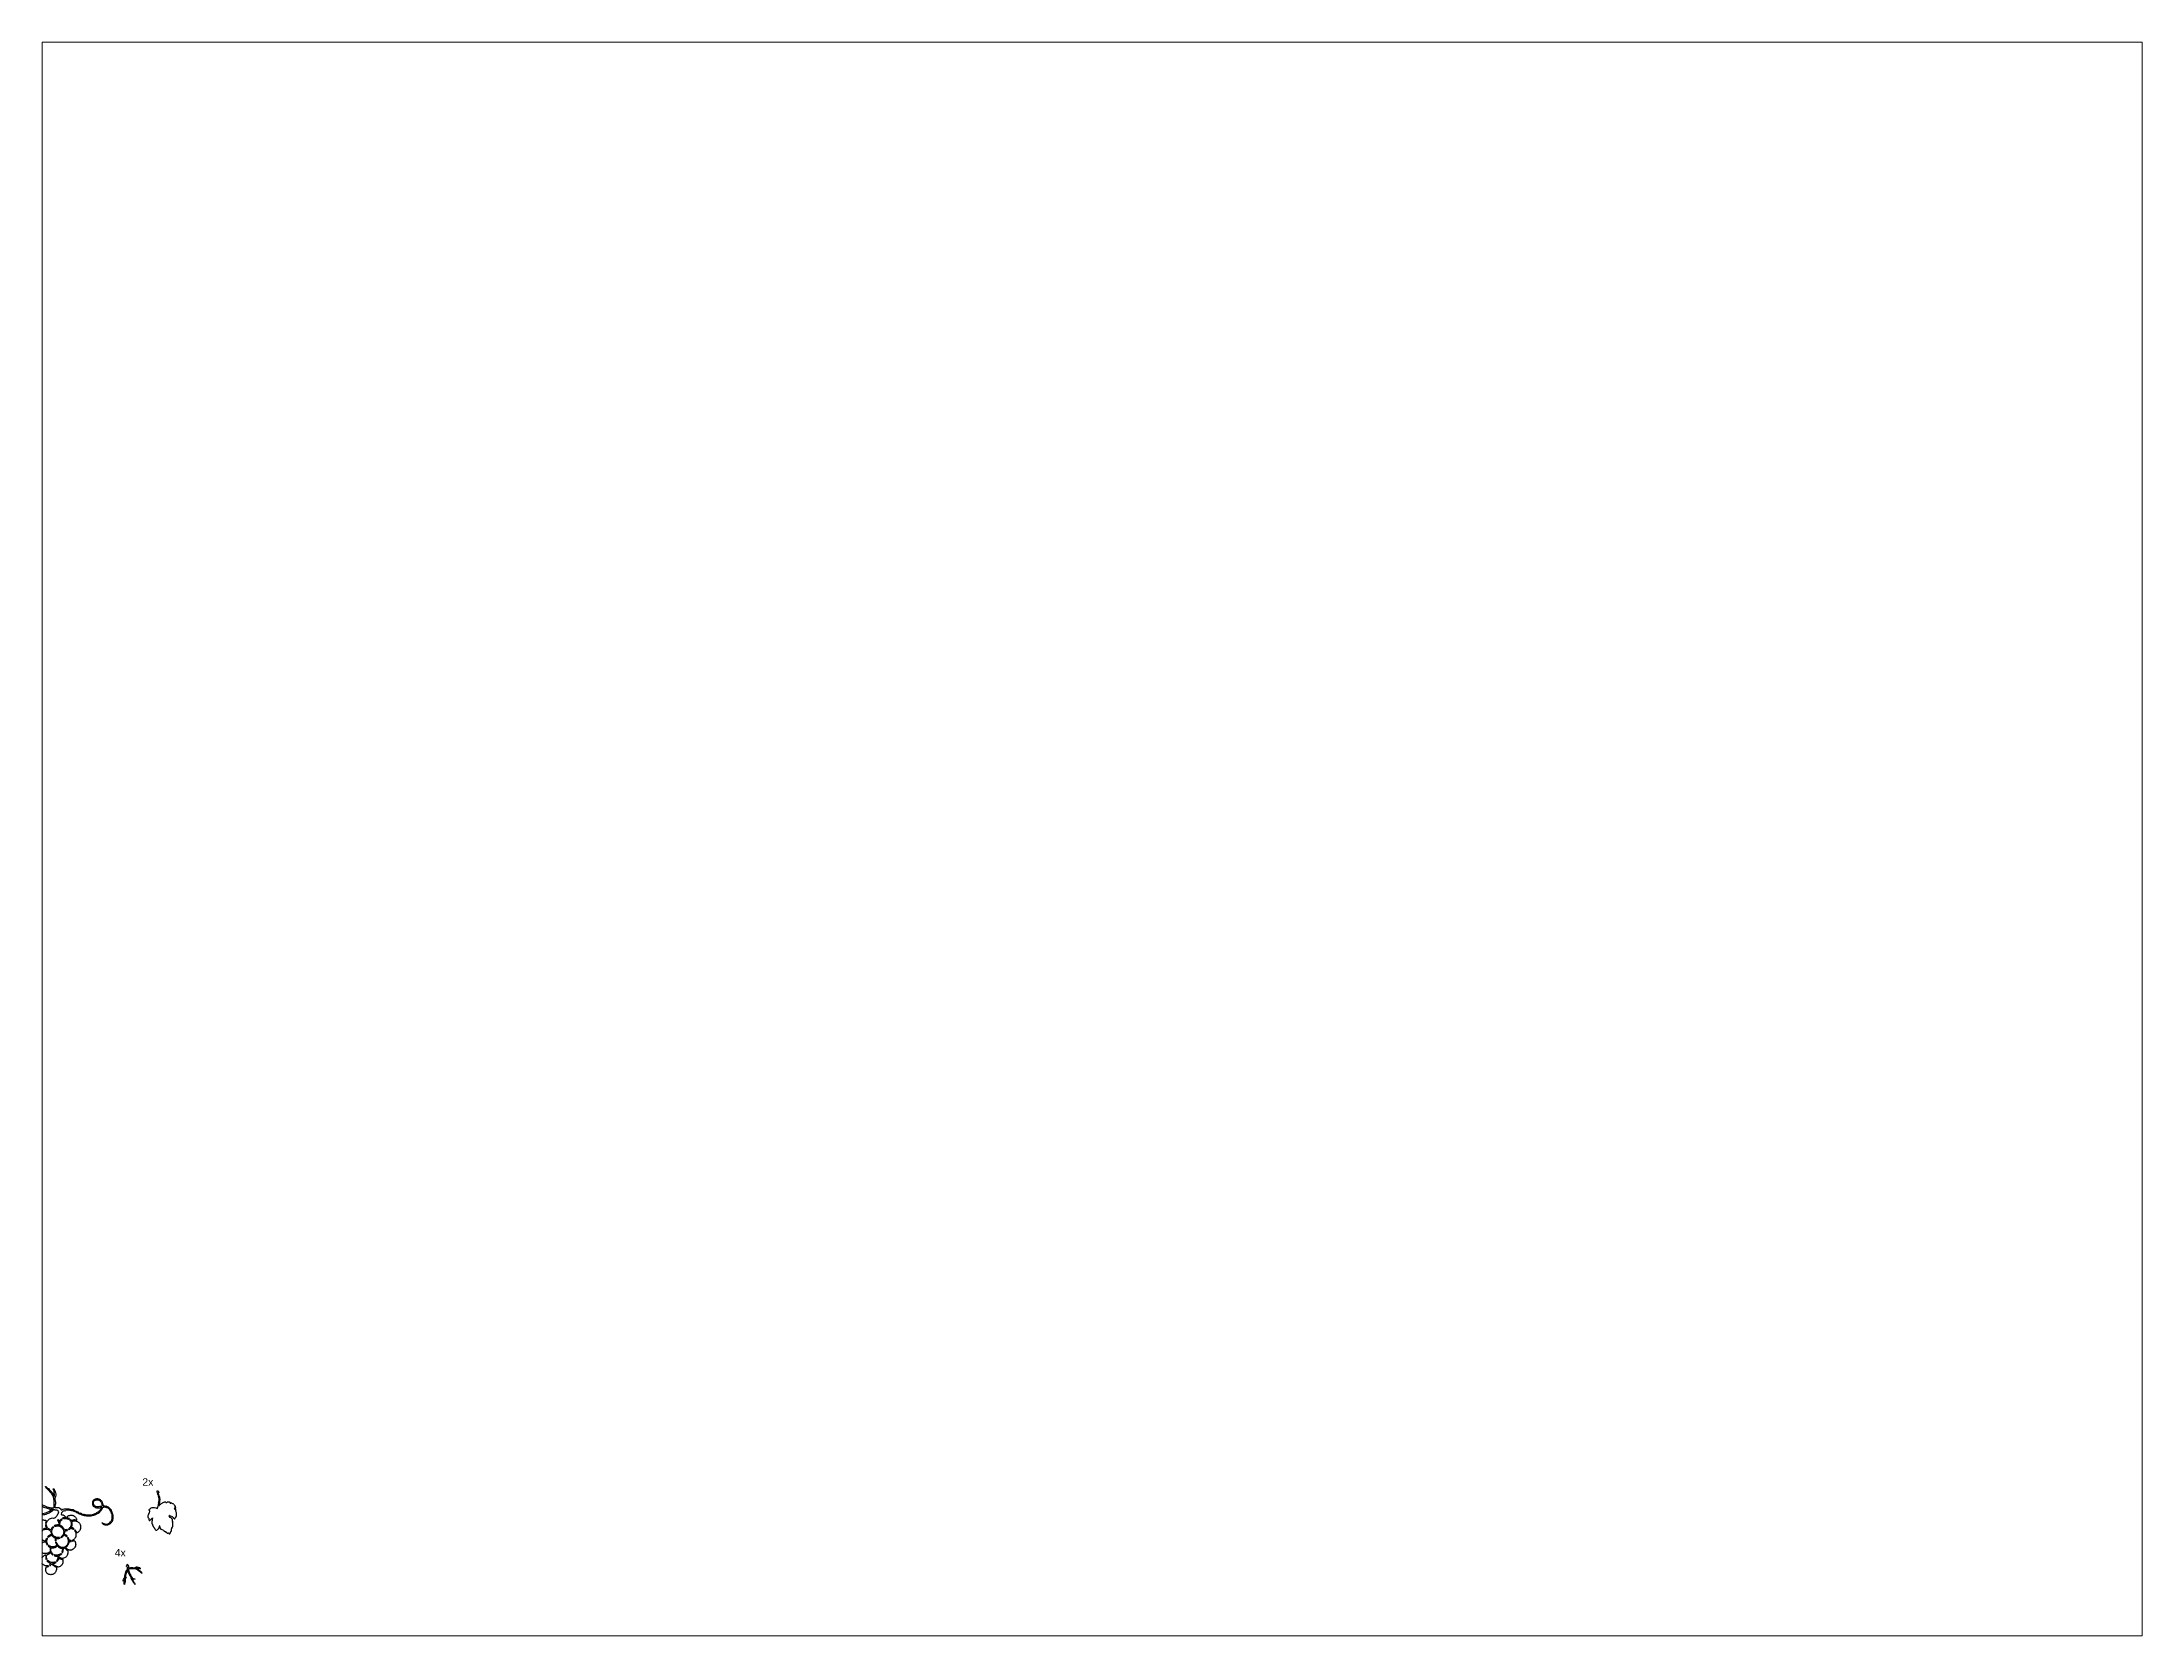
# Paper-space layout 'Layout1' of a CAD drawing. Header units: millimetres. Extents: x 26 to 231, y 20 to 176.
# The model-space entities are those that its viewports show. They can reach past a viewport. Long polylines and large blocks are cut down to what shows.
import ezdxf

# ---------------------------------------------------------------- set-up
doc = ezdxf.new("R2010")
doc.units = ezdxf.units.MM
doc.styles.add('Größe 50', font='arial.ttf', dxfattribs={"height": 50})

msp = doc.modelspace()

# ---------------------------------------------------------------- linework, layer by layer
for p, q in [((192, 565), (196, 561)), ((256, 623), (260, 618)), ((266, 671), (277, 674)), ((274, 682), (267, 682)), ((301, 619), (297, 614)), ((309, 613), (305, 607)), ((478, 649), (495, 656)), ((509, 693), (517, 696)), ((517, 696), (515, 691)), ((521, 688), (524, 696)), ((524, 696), (531, 696)), ((854, 621), (856, 625)), ((856, 625), (856, 620)), ((858, 573), (859, 570)), ((118, 544), (122, 539)), ((126, 549), (130, 545)), ((150, 489), (155, 487)), ((158, 448), (153, 444)), ((155, 498), (161, 495)), ((165, 441), (160, 437)), ((208, 471), (214, 472)), ((209, 461), (216, 462)), ((236, 494), (237, 489)), ((288, 491), (292, 495)), ((296, 551), (298, 545)), ((312, 474), (312, 467)), ((322, 475), (322, 469)), ((333, 550), (329, 546)), ((340, 543), (336, 539)), ((877, 543), (879, 542)), ((927, 542), (929, 539)), ((152, 350), (146, 347)), ((157, 341), (151, 338)), ((160, 306), (163, 301)), ((169, 311), (172, 306)), ((194, 382), (191, 377)), ((203, 378), (200, 373)), ((209, 332), (213, 327)), ((216, 339), (220, 334)), ((244, 388), (250, 384)), ((250, 396), (255, 393))]:
    msp.add_line(p, q)
for points in [[(492, 744, -0.089204), (501, 741, -0.082637), (509, 734, -0.076532), (515, 724, -0.061946), (518, 713, -0.042237), (519, 706, -0.206347), (517, 703, -0.127556), (513, 701, -0.012786), (503, 699, -0.044234), (489, 698, -0.082413), (477, 700, -0.101855), (469, 705, -0.101723), (463, 713, -0.060535), (461, 719, -0.064117), (461, 725, -0.066708), (462, 730, -0.075709), (465, 735, -0.088695), (469, 740, -0.061124), (476, 743, -0.059352), (484, 745, -0.071119)], [(287, 546, -0.019033), (285, 546, -0.046316), (277, 545), (269, 545), (264, 553, 0.033069), (260, 559, 0.040521), (256, 564, 0.040296), (250, 568, 0.060825), (238, 575), (238, 586, -0.012718), (239, 592, -0.046489), (239, 596, -0.059102), (240, 599, -0.030313), (242, 603, -0.080161), (252, 613), (248, 617, 0.043198), (240, 610, 0.06082), (238, 606, -0.020383), (237, 605, -0.028116), (236, 603, -0.027601), (235, 602, -0.199904), (234, 602, -0.218271), (234, 602, -0.016082), (232, 604, -0.019996), (231, 606, -0.013718), (230, 608), (226, 614), (222, 607, -0.079002), (229, 596, -0.053087), (232, 584), (233, 577), (222, 577, 0.0151), (216, 576, 0.035249), (211, 576, 0.054072), (206, 574, 0.03908), (200, 571), (204, 567, -0.036538), (211, 569, -0.028665), (217, 571, -0.052337), (223, 572, -0.052156), (229, 571, -0.028262), (235, 570, -0.106792), (250, 561, -0.104205), (260, 547, -0.106123), (264, 530, -0.11473), (260, 514, -0.073036), (253, 505, -0.074622), (245, 498), (247, 492, 0.057654), (255, 498, 0.069318), (262, 506), (266, 511), (272, 507, -0.025988), (274, 506, -0.044845), (282, 499), (286, 503, 0.028343), (280, 509, 0.091093), (272, 514, -0.031901), (270, 515, -0.108463), (269, 516, -0.145398), (269, 517, -0.075922), (269, 519, 0.03631), (269, 521, 0.009443), (269, 523, 0.009551), (270, 527, 0.009621), (270, 530), (270, 538, 0.122651), (289, 541)]]:
    msp.add_lwpolyline(points, format="xyb", close=True)
for points in [[(118, 544, 0.008955), (116, 543, 0.061849), (110, 535), (105, 529), (99, 534, -0.113672), (89, 550, -0.108347), (86, 569, -0.108248), (92, 587, -0.11328), (104, 601, -0.044274), (113, 607, -0.058103), (123, 610, -0.062129), (132, 610, -0.062511), (141, 609, -0.054848), (145, 607, -0.227197), (146, 605, -0.102639), (146, 601, -0.007494), (143, 592, 0.011635), (142, 588, 0.011635)], [(142, 578, 0.012688), (143, 573, 0.013274), (143, 569, 0.013492), (145, 566, 0.013377), (146, 562, 0.052742), (147, 561, -0.031406), (148, 557, -0.193746), (149, 555, -0.263564), (147, 554, -0.055362), (145, 554, 0.072505), (135, 553, 0.046329), (126, 549)], [(148, 588, -0.03145), (149, 592, -0.064157), (153, 601, -0.053483), (159, 609, -0.074356), (169, 618, -0.086793), (182, 623, -0.086759), (195, 623, -0.042452), (203, 621, -0.042452)], [(192, 565, 0.013142), (190, 563, 0.039116), (185, 557, 0.048002), (181, 550), (179, 544), (168, 550, -0.031498), (160, 554, -0.070457), (155, 559, -0.076609), (151, 565, -0.043129), (149, 573, -0.025983), (148, 578)], [(236, 494, -0.014336), (234, 494, -0.063971), (221, 493, -0.087488), (206, 497, -0.10141), (194, 505, -0.101552), (187, 518, -0.087968), (184, 533, -0.071948), (186, 545, -0.085396), (191, 556, -0.052557), (196, 561)], [(246, 650, 0.272151), (250, 646, 0.028255), (253, 645, -0.064463), (255, 644, -0.009696), (258, 644, -0.016199), (261, 643, -0.061106), (265, 640, -0.019234), (271, 636, -0.012826), (276, 631, -0.205968), (277, 629, -0.31995), (277, 628, -0.009337), (274, 627, -0.015495), (271, 627, -0.009647), (268, 626, 0.011967), (264, 625, 0.011129), (260, 624, 0.011186), (257, 623, 0.002772), (256, 623)], [(260, 618, -0.038156), (266, 620, -0.095819), (280, 620, -0.089488), (294, 616, -0.024076), (297, 614, -0.024076)], [(301, 619, 0.028664), (294, 623, 0.072619), (288, 625, -0.026847), (284, 626, -0.300575), (283, 627, -0.214323), (284, 629, -0.015119), (287, 632, -0.079276), (296, 639, -0.074492), (307, 642, -0.074689), (319, 642, -0.080408), (329, 639, -0.050319), (336, 634, -0.058614), (342, 629, -0.055151), (346, 622, -0.037608), (349, 613, -0.100658), (350, 611, -0.309964), (349, 610, -0.07859), (347, 610, -0.004555), (340, 610, 0.023889), (334, 611, 0.040617), (328, 610, 0.03734), (323, 609, 0.016928), (316, 606, -0.148554), (315, 606, -0.110981), (314, 606, -0.073205), (312, 607, -0.029722), (311, 609, 0.055377), (309, 613, 0.055377)], [(305, 607, -0.044763), (308, 602, -0.072681), (312, 593, -0.058051), (313, 583, -0.038134), (312, 575, -0.055066), (311, 569, -0.054366), (308, 563, -0.036003), (303, 557, -0.045801), (297, 552, -0.014349), (296, 551, -0.014349)], [(333, 550, 0.020382), (330, 553, 0.038609), (322, 558), (315, 562), (317, 568, 0.03306), (318, 572, 0.027003), (319, 576, 0.023066), (319, 581, 0.01345), (319, 587, -0.010384), (318, 592, -0.021798), (319, 596, -0.023235), (319, 599, -0.181209), (320, 600, -0.125368), (326, 603, -0.050325), (336, 604, -0.049464), (347, 603, -0.081423), (355, 600, -0.058999), (364, 593, -0.072109), (371, 584, -0.071617), (375, 574, -0.057165), (376, 563, -0.018702), (376, 557, -0.035666), (375, 553, -0.037157), (374, 549, -0.022267), (372, 545, -0.050556), (368, 538, -0.026944), (362, 531, -0.021928), (356, 526, -0.181526), (353, 524, -0.230861), (352, 525, -0.017994), (350, 527, -0.021648), (348, 530, -0.014714), (347, 533, 0.043172), (342, 541, 0.014722), (340, 543, 0.014722)], [(160, 437, 0.005614), (161, 436, 0.018012), (165, 433, 0.017637), (168, 430, 0.083595), (170, 429, -0.03125), (173, 429, -0.170347), (174, 428, -0.173822), (174, 427, -0.032823), (173, 424, 0.044937), (173, 422, 0.009223), (172, 418, 0.009637), (172, 413, 0.008928), (172, 409), (172, 397), (165, 393, -0.122821), (144, 386, -0.142114), (124, 390, -0.144396), (109, 404, -0.128089), (104, 425, -0.019462), (104, 430, -0.01685), (104, 434, -0.017197), (105, 438, -0.04591), (106, 441, -0.07351), (111, 450, -0.063176), (120, 458, -0.066229), (129, 463, -0.103471), (138, 464), (145, 464), (147, 456, 0.031485), (149, 451, 0.044122), (151, 447, 0.033783), (153, 444, 0.033783)], [(130, 545, -0.080655), (142, 548, -0.113358), (161, 546, -0.036027), (169, 542, -0.092645), (174, 539, -0.094074), (177, 533, -0.037918), (179, 525), (181, 514), (173, 511, 0.038702), (166, 507, 0.05023), (159, 502, 0.039512), (155, 498, 0.039512)], [(158, 448, -0.063858), (153, 457, -0.16255), (152, 479, -0.030547), (154, 483, -0.018142), (155, 487)], [(161, 495, -0.041772), (165, 498, -0.025216), (171, 503, -0.022818), (178, 507, -0.11502), (183, 508, -0.157353), (184, 507, -0.016732), (186, 506, -0.019337), (188, 504, -0.014383), (191, 501, 0.02349), (193, 498, 0.018321), (197, 496, 0.018668), (200, 493, 0.042198), (203, 492), (208, 489), (207, 480, 0.044033), (207, 472, 0.005528), (208, 471, 0.005528)], [(209, 461, 0.023004), (211, 456, 0.046062), (215, 449, -0.030234), (217, 445, -0.161963), (217, 442, -0.163435), (216, 440, -0.030931), (212, 437, -0.156672), (190, 431, -0.14634), (167, 438, -0.021369), (165, 441)], [(194, 382, -0.076079), (186, 390, -0.078016), (180, 400, -0.088516), (178, 411, -0.017653), (178, 419, -0.153383), (180, 422, -0.194827), (182, 424, -0.03152), (189, 424, 0.037094), (197, 425, 0.041263), (204, 427, 0.043464), (210, 429, 0.0522), (216, 433), (221, 437), (226, 433, 0.016199), (228, 431, 0.010893), (231, 429, 0.010978), (234, 427, 0.021277), (236, 426, 0.025778), (238, 425, 0.011523), (241, 424, 0.011371), (245, 423, 0.015137), (248, 422), (256, 420), (255, 413, -0.076876), (252, 401, -0.031037), (250, 396, -0.031037)], [(214, 472, -0.014366), (213, 478, -0.085174), (214, 483, -0.071194), (214, 485, -0.174542), (216, 486, -0.079711), (218, 487, -0.007805), (224, 487, 0.055565), (236, 488, 0.008663), (237, 489)], [(288, 491, -0.04919), (290, 486, -0.056802), (292, 478, -0.029142), (293, 469, -0.010942), (293, 462, -0.038191), (292, 457, -0.047885), (291, 453, -0.025309), (289, 449, -0.102974), (277, 434, -0.133217), (261, 427, -0.13255), (244, 429, -0.101446), (229, 440, -0.024013), (226, 443, -0.015562), (223, 446, -0.015652), (221, 450, -0.028427), (219, 453, -0.043212), (216, 460, -0.00607), (216, 462, -0.00607)], [(255, 393, 0.031158), (258, 398, 0.065516), (260, 407, -0.008003), (261, 415, -0.062014), (262, 419, -0.125797), (264, 421, -0.075207), (266, 422, -0.018555), (270, 424, -0.163578), (272, 424, -0.146374), (274, 422, -0.01394), (276, 419, 0.025036), (278, 416, 0.014657), (281, 413, 0.014637), (283, 411, 0.024026), (286, 409), (291, 404), (290, 393, -0.016311), (290, 388, -0.020305), (289, 383, -0.022465), (288, 379, -0.041566), (287, 376, -0.071822), (281, 367, -0.06438), (273, 360, -0.065291), (263, 356, -0.07841), (253, 354, -0.053033), (251, 354, -0.020602), (247, 355, -0.020121), (243, 357, -0.023514), (240, 358, -0.014986), (235, 361, -0.064975), (233, 362, -0.101757), (232, 364, -0.070467), (231, 367, -0.05705), (231, 369, -0.135204), (232, 371, -0.088386), (234, 373, -0.015861), (238, 375, 0.063629), (246, 381, 0.028439), (250, 384, 0.028439)], [(322, 469, 0.027881), (325, 470, -0.006839), (331, 473, -0.111728), (333, 473, -0.190331), (334, 472, -0.027387), (337, 470, -0.075305), (339, 466, -0.025415), (341, 460, -0.025738), (342, 453, -0.040345), (343, 447, -0.087473), (341, 435, -0.073171), (335, 424, -0.073344), (326, 415, -0.088699), (315, 410, -0.014829), (310, 409, -0.05585), (307, 408, -0.055964), (304, 409, -0.014931), (299, 410, -0.028155), (294, 412, -0.038781), (291, 413, -0.037693), (287, 416, -0.024606), (284, 419), (277, 426), (284, 433, 0.043609), (289, 439, 0.032743), (294, 446, 0.033272), (297, 454, 0.053495), (299, 461), (300, 467), (309, 467, 0.014469), (312, 467, 0.014469)], [(312, 474, -0.01658), (309, 473, -0.008272), (303, 474, -0.107419), (301, 474, -0.193941), (300, 475, -0.038719), (299, 478, 0.070849), (295, 489, 0.023538), (292, 495)], [(298, 545, 0.013813), (302, 548, 0.07037), (307, 552, -0.025109), (310, 555, -0.143034), (312, 555, -0.120755), (314, 555, -0.015751), (318, 553, -0.063992), (324, 550, -0.023281), (329, 546, -0.023281)], [(336, 539, -0.004124), (337, 538, -0.047632), (341, 531, -0.025775), (343, 527, -0.044616), (344, 523, -0.0371), (345, 518, -0.012629), (345, 512, -0.0115), (345, 505, -0.041191), (344, 501, -0.052779), (343, 497, -0.028712), (341, 493, -0.048366), (335, 484, -0.076063), (327, 478, -0.054405), (322, 475, -0.054405)], [(160, 306, -0.033767), (156, 305, -0.052728), (149, 304, -0.127208), (133, 309, -0.123278), (120, 320, -0.117183), (115, 337, -0.107477), (117, 354, -0.076038), (120, 361, -0.039772), (126, 367, -0.039798), (132, 373, -0.077911), (139, 376, 0.001807), (141, 377, 0.002857), (142, 377, 0.000684), (144, 378, 0.119816), (144, 378, -0.674748), (144, 378, -0.000182), (144, 374, -0.001761), (144, 370, -0.001037), (144, 365, 0.010211), (144, 358, 0.032861), (144, 353, 0.044613), (145, 349, 0.02094), (146, 347)], [(172, 306, 0.032021), (175, 308, 0.062364), (179, 314), (182, 320), (189, 312, 0.026154), (193, 309, 0.02299), (197, 306, 0.02315), (201, 303, 0.027732), (205, 301, -0.009704), (208, 299, -0.012665), (211, 298, -0.010294), (214, 296, -0.105131), (215, 295, -0.138505), (216, 292, -0.027182), (216, 286, -0.029301), (215, 279, -0.040733), (213, 273, -0.048512), (210, 266, -0.041697), (206, 260, -0.040981), (200, 254, -0.042895), (194, 250, -0.026074), (190, 248, -0.046808), (186, 247, -0.042265), (182, 246, -0.017431), (177, 246, -0.0172), (172, 246, -0.047447), (168, 247, -0.051181), (164, 248, -0.022759), (160, 250, -0.065664), (151, 257, -0.08467), (146, 265, -0.084617), (144, 275, -0.065491), (144, 286, -0.011903), (145, 289, -0.015182), (146, 293, -0.01313), (147, 295, -0.111109), (147, 296, -0.11032), (148, 297, -0.015865), (150, 298, -0.017363), (153, 298, -0.014053), (156, 299, 0.051228), (163, 301)], [(152, 350, -0.012923), (151, 351, -0.121891), (149, 366, -0.0307), (150, 373, -0.093402), (152, 377, -0.095815), (156, 380, -0.033343), (161, 383, 0.011716), (165, 385, 0.013418), (168, 387, 0.012599), (170, 388, 0.071357), (171, 389, -0.113435), (173, 391, -0.208791), (176, 391, -0.101747), (178, 389, -0.017973), (182, 385, 0.055386), (188, 379, 0.017582), (191, 377)], [(151, 338, 0.037511), (156, 333, 0.041497), (161, 329, 0.036334), (167, 325, -0.008191), (171, 323, -0.012693), (173, 321, -0.006962), (175, 320, -0.248443), (176, 320, -0.132671), (176, 319, -0.011085), (175, 318, -0.014157), (174, 316, -0.010454), (173, 315, -0.058548), (169, 311, -0.058548)], [(209, 332, -0.047605), (202, 329, -0.102115), (188, 326, -0.107125), (173, 329, -0.095953), (159, 338, -0.022497), (157, 341, -0.022497)], [(200, 373, 0.028692), (205, 371, 0.046648), (214, 370), (224, 369), (225, 363, -0.116594), (222, 349, -0.081728), (216, 339, -0.081728)], [(244, 388, -0.053005), (238, 382, -0.084513), (227, 377, -0.022697), (221, 376, -0.049516), (216, 375, -0.049516), (211, 376, -0.022697), (205, 377, -0.010231), (203, 378)]]:
    msp.add_lwpolyline(points, format="xyb")
for points in [[(142, 588), (148, 588)], [(148, 578), (142, 578)]]:
    msp.add_lwpolyline(points)
for centre, radius, start, end in [((482, 723), 27.7, 144.5758, 179.3896), ((494, 723), 39.6, 179.3896, 192.7407), ((479, 719), 24, 192.7407, 212.1807), ((480, 720), 26.1, 212.1807, 230.6902), ((483, 722), 29.6, 111.4906, 144.5759), ((497, 741), 52.3, 230.6902, 241.6892), ((485, 717), 34.5, 81.3114, 111.4906), ((485, 712), 39.6, 54.0867, 81.3114), ((479, 704), 49.2, 43.5788, 54.0868), ((490, 715), 33.8, 29.6597, 43.5787), ((488, 714), 36.2, 16.2721, 29.6598), ((462, 706), 63.3, 7.4594, 16.2722), ((752, 744), 230, 187.4594, 188.5308), ((645, 728), 121, 188.5309, 190.2591), ((839, 763), 319, 190.259, 190.8216), ((527, 704), 0.371, 190.8215, 254.4589), ((538, 981), 279, 267.6827, 268.0623), ((527, 705), 1.88, 254.4589, 267.6828), ((535, 866), 163, 268.0623, 268.8266), ((537, 973), 270, 268.8266, 269.3507), ((533, 658), 44.6, 72.3978, 89.3507), ((519, 614), 91.4, 62.4848, 72.3978), ((886, 801), 1.59, 120.2087, 146.3468), ((886, 800), 2.03, 146.3468, 168.8177), ((890, 800), 6.44, 168.8177, 178.3229), ((893, 800), 9.14, 178.323, 196.7933), ((1083, 857), 207, 196.7934, 198.7091), ((886, 799), 3.12, 104.4074, 120.2088), ((887, 797), 5.67, 83.5172, 104.4074), ((1049, 845), 172, 198.7091, 201.2569), ((887, 792), 10.4, 70.2023, 83.5173), ((1002, 827), 121, 201.2569, 204.5734), ((886, 789), 13.5, 58.5837, 70.2023), ((704, 691), 207, 22.4549, 24.5734), ((998, 696), 106, 165.254, 175.5483), ((882, 784), 19.7, 49.8206, 58.5837), ((896, 788), 2.91, 132.4222, 182.1786), ((914, 789), 20.9, 182.1786, 193.8297), ((-7251, 9703), 12074, 312.4221, 312.4262), ((926, 791), 32.7, 193.8297, 203.5193), ((883, 785), 17.8, 40.9026, 49.8206), ((-14750, 17909), 23190, 312.4263, 312.4288), ((848, 750), 50.7, 16.4256, 22.4549), ((744, 757), 155, 347.4327, 351.1136), ((-14545, 17684), 22886, 312.4288, 312.4313), ((-6058, 8399), 10307, 312.4313, 312.4359), ((949, 802), 58.3, 203.5193, 209.8077), ((894, 794), 4.43, 15.7888, 40.9025), ((894, 795), 3.7, 312.4359, 339.1068), ((857, 753), 41.2, 9.5596, 16.4255), ((2667, 456), 1791, 170.9913, 171.1135), ((896, 795), 2.42, 339.1069, 15.7888), ((845, 742), 61.3, 24.167, 29.8077), ((821, 746), 78, 357.245, 9.8924), ((3395, 336), 2529, 170.7404, 170.8052), ((1906, 577), 1021, 170.8052, 170.9913), ((1048, 703), 149, 170.5214, 173.2781), ((977, 711), 77.5, 173.2781, 177.2172), ((932, 713), 32.6, 177.2171, 184.747), ((951, 715), 51.2, 184.7469, 188.0822), ((902, 708), 1.97, 198.828, 234.1142), ((856, 747), 49, 17.4975, 24.1669), ((1517, 625), 624, 169.57, 170.5214), ((901, 707), 0.37, 234.1141, 343.8585), ((905, 708), 3.52, 128.8165, 174.1706), ((892, 710), 10.2, 343.8585, 354.1705), ((862, 749), 42.7, 10.354, 17.4974), ((765, 763), 140, 349.5699, 351.2922), ((1064, 512), 256, 126.7012, 128.8165), ((874, 751), 31, 1.2685, 10.3541), ((780, 761), 126, 353.003, 354.6882), ((764, 763), 142, 351.2922, 353.003), ((885, 751), 19.9, 354.6882, 1.2685), ((1001, 595), 152, 123.1727, 126.7012), ((933, 700), 25.9, 110.1418, 123.1726), ((1327, -374), 1170, 109.7912, 110.1418), ((965, 630), 103, 107.7073, 109.7912), ((945, 695), 34.8, 103.7005, 107.7073), ((940, 714), 15.2, 96.2479, 103.7004), ((939, 722), 7.99, 79.897, 96.248), ((939, 720), 9.31, 65.3216, 79.897), ((940, 723), 6.74, 48.3938, 65.3216), ((943, 727), 1.43, 354.9794, 48.3938), ((945, 730), 5, 276.6154, 289.8408), ((945, 726), 0.43, 200.0778, 276.6153), ((947, 726), 1.96, 174.9795, 200.0778), ((755, 1257), 565, 289.8409, 290.2972), ((966, 685), 44.6, 106.1372, 110.2971), ((958, 713), 15.8, 97.1038, 106.1372), ((958, 712), 17, 88.4748, 97.1038), ((957, 671), 57.3, 84.9853, 88.4748), ((953, 628), 101, 81.0811, 84.9853), ((967, 717), 11.3, 61.493, 81.0811), ((976, 719), 4.67, 132.8348, 145.1859), ((973, 724), 2.63, 254.4182, 273.386), ((972, 722), 0.222, 145.1858, 254.4183), ((972, 725), 1.84, 358.6294, 61.4931), ((971, 725), 2.82, 312.8347, 358.6295), ((959, 968), 247, 273.386, 274.1281), ((978, 699), 23.2, 76.9703, 94.128), ((977, 694), 28.1, 62.1044, 76.9703), ((973, 687), 36.3, 49.198, 62.1044), ((954, 665), 64.9, 40.8402, 49.198), ((975, 683), 37.1, 34.8619, 40.8402), ((999, 700), 8.17, 16.4801, 34.8618), ((1004, 701), 2.91, 309.9795, 345.2432), ((1004, 701), 3.43, 345.2432, 16.4801), ((276, 641), 31.8, 108.5963, 163.5627), ((270, 648), 33.9, 95.3737, 124.7824), ((271, 140), 542, 86.9327, 89.6775), ((294, 555), 120, 89.1314, 98.1062), ((295, 593), 81.9, 77.1423, 89.1314), ((294, 568), 113, 78.1536, 86.9327), ((287, 556), 120, 67.6283, 77.1424), ((298, 586), 94.9, 68.3304, 78.1536), ((157, 241), 461, 64.1361, 67.6284), ((221, 392), 303, 64.1969, 68.3304), ((525, 1021), 395, 244.1969, 245.5041), ((462, 870), 238, 244.1362, 248.6659), ((567, 1114), 498, 245.5041, 246.6033), ((549, 1071), 450, 246.6034, 247.7128), ((434, 799), 162, 248.6659, 254.7218), ((422, 761), 115, 247.7129, 250.7657), ((424, 767), 122, 250.7657, 258.7136), ((428, 778), 140, 254.7217, 261.2574), ((430, 797), 152, 258.7136, 265.432), ((426, 762), 124, 261.2574, 268.4313), ((430, 799), 154, 265.4321, 272.1045), ((428, 849), 211, 268.4312, 272.8461), ((431, 776), 132, 272.1045, 279.6217), ((434, 735), 97.1, 272.846, 280.7424), ((435, 728), 89.8, 280.7424, 289.0123), ((443, 706), 60.7, 279.6218, 288.9101), ((412, 796), 155, 288.9101, 293.5186), ((413, 792), 158, 289.0123, 294.4315), ((482, 713), 21.1, 241.6892, 261.2196), ((412, 796), 155, 293.5185, 298.1261), ((492, 780), 88.3, 261.2196, 267.9687), ((457, 711), 59.2, 298.126, 307.5781), ((493, 782), 90.9, 267.9687, 274.8121), ((460, 708), 54.9, 307.578, 316.3661), ((468, 698), 49.8, 301.9776, 322.4095), ((497, 732), 40.9, 274.8121, 287.2333), ((405, 760), 131, 316.3661, 320.9569), ((405, 760), 131, 320.9569, 325.3308), ((859, 396), 444, 141.4258, 142.2119), ((493, 699), 23.1, 325.3309, 341.1432), ((469, 707), 54.4, 321.4258, 326.1158), ((437, 728), 92.9, 326.1159, 329.258), ((440, 726), 89.6, 329.2581, 332.4254), ((519, 590), 0.647, 63.893, 167.3613), ((520, 590), 1.38, 167.3613, 229.6467), ((486, 702), 37.8, 332.4254, 338.4584), ((451, 452), 154, 61.6887, 63.8929), ((658, 752), 215, 229.6466, 231.384), ((545, 627), 43.9, 241.6888, 257.877), ((542, 607), 28.6, 231.384, 243.3776), ((545, 615), 37.5, 243.3776, 253.1795), ((528, 624), 72.1, 80.8909, 87.48), ((547, 620), 42.4, 253.1796, 262.3807), ((545, 624), 41.2, 257.8771, 274.8584), ((531, 640), 55.7, 72.9012, 80.8909), ((548, 629), 51.6, 262.3808, 270.3191), ((530, 638), 57.8, 65.0728, 72.9012), ((545, 623), 40.7, 274.8585, 291.9492), ((548, 609), 32.1, 270.3191, 285.8803), ((536, 650), 44.4, 24.1073, 65.3883), ((541, 635), 58.4, 285.8803, 295.83), ((544, 625), 41.9, 291.9492, 308.6693), ((528, 643), 61.9, 23.1838, 56.9706), ((541, 635), 58.5, 295.83, 305.7745), ((545, 624), 40.8, 308.6693, 329.7007), ((556, 614), 32.4, 305.7745, 321.2282), ((493, 626), 94, 17.1293, 27.0911), ((539, 627), 47.1, 329.7006, 348.5908), ((543, 624), 49.5, 321.2281, 348.3398), ((494, 626), 93, 5.2949, 17.1293), ((502, 628), 91.1, 7.5737, 25.32), ((528, 629), 58.7, 348.5908, 5.2949), ((515, 630), 78.2, 348.3398, 7.5737), ((910, 620), 87.3, 167.7214, 171.6242), ((837, 631), 12.8, 171.6242, 187.7499), ((828, 629), 3.81, 187.7499, 221.8714), ((891, 624), 67.9, 162.54, 167.7214), ((827, 629), 2.79, 221.8714, 264.9794), ((898, 622), 74.3, 157.6986, 162.54), ((826, 622), 3.5, 66.6562, 84.9794), ((827, 625), 1.18, 25.4193, 66.6561), ((826, 624), 3.25, 4.7482, 25.4192), ((893, 624), 69.6, 152.7126, 157.6986), ((775, 620), 53.9, 2.0818, 4.7483), ((866, 623), 36.6, 182.0818, 190.4511), ((852, 620), 22.7, 190.451, 202.4239), ((836, 676), 5.01, 144.4187, 172.9448), ((833, 676), 1.62, 172.9448, 233.0891), ((873, 634), 46.5, 145.9621, 152.7126), ((844, 617), 14.2, 202.4238, 217.3757), ((835, 679), 4.92, 233.0891, 259.5102), ((835, 610), 2.97, 217.3757, 264.9794), ((830, 655), 18.9, 74.5113, 79.5102), ((811, 676), 28.4, 325.9622, 330.246), ((835, 672), 1.09, 34.5434, 74.5114), ((829, 665), 6.68, 330.2461, 342.7832), ((835, 609), 1.75, 264.9794, 297.4237), ((835, 672), 1.01, 352.3329, 34.5434), ((821, 674), 15.7, 346.6298, 352.333), ((844, 669), 8.66, 166.6297, 174.2386), ((850, 668), 14.5, 174.2385, 179.4119), ((850, 668), 14, 179.4119, 184.637), ((842, 667), 6.23, 184.6371, 194.1981), ((831, 665), 5.06, 359.8088, 14.1981), ((832, 665), 4.04, 342.7833, 359.8088), ((821, 636), 32.6, 297.4236, 301.2836), ((819, 639), 35.7, 301.2836, 305.6066), ((808, 654), 54.1, 305.6067, 308.7736), ((889, 553), 74.9, 126.4825, 128.7736), ((878, 568), 56.5, 123.6541, 126.4825), ((877, 570), 54.1, 121.187, 123.6541), ((851, 614), 3.24, 101.9698, 121.187), ((849, 619), 2.13, 281.9698, 308.3393), ((1063, 576), 213, 174.9794, 176.165), ((858, 590), 7.4, 176.165, 189.652), ((852, 589), 1.9, 189.6519, 223.9478), ((845, 624), 8.68, 308.3392, 317.6337), ((917, 588), 67.2, 168.0728, 171.1517), ((901, 590), 50.2, 171.1517, 174.9794), ((854, 590), 3.85, 223.9477, 244.1627), ((842, 627), 12.6, 317.6337, 325.5385), ((917, 588), 67.1, 164.9925, 168.0728), ((850, 582), 5.07, 51.2731, 64.1627), ((835, 632), 22.2, 325.5384, 330.7322), ((901, 592), 49.9, 161.1495, 164.9926), ((852, 585), 1.97, 25.1811, 51.2731), ((801, 626), 55.3, 341.1495, 344.5524), ((851, 585), 2.51, 2.8026, 25.1811), ((843, 584), 10.3, 354.9794, 2.8025), ((860, 583), 6.53, 174.9795, 186.9116), ((861, 583), 7.08, 186.9116, 198.1386), ((862, 583), 8.06, 198.1385, 208.6143), ((813, 623), 43.3, 348.2557, 352.1897), ((807, 625), 49.4, 344.5524, 348.2557), ((865, 585), 11.4, 208.6142, 216.7006), ((829, 621), 26.6, 352.1898, 357.8645), ((843, 569), 15.6, 31.3041, 36.7006), ((836, 564), 24.4, 27.4388, 31.3041), ((837, 565), 23, 23.5227, 27.4388), ((850, 570), 8.91, 15.5689, 23.5227), ((799, 532), 70.8, 29.2583, 32.6503), ((835, 550), 30.6, 29.4084, 32.8236), ((834, 549), 32, 25.4359, 29.4084), ((822, 543), 46.1, 22.4128, 25.4358), ((914, 581), 53.5, 202.4129, 205.2193), ((942, 552), 43.8, 164.0531, 169.8419), ((795, 578), 105, 347.7372, 349.842), ((942, 552), 44.1, 158.2944, 164.053), ((939, 553), 40.9, 153.266, 158.2944), ((903, 571), 0.497, 39.9794, 153.266), ((903, 571), 0.744, 8.2929, 39.9794), ((757, 550), 147, 7.5444, 8.2929), ((823, 559), 81.5, 5.9466, 7.5444), ((764, 552), 140, 4.8822, 5.9465), ((970, 570), 66.3, 184.8821, 187.2602), ((967, 570), 63.4, 187.2602, 189.7188), ((967, 638), 2.11, 94.8114, 157.3707), ((971, 637), 5.59, 157.3706, 176.8846), ((975, 637), 10.5, 176.8847, 189.0902), ((975, 637), 10.1, 189.0901, 201.4575), ((970, 635), 4.34, 201.4574, 224.7152), ((968, 634), 6.82, 68.6085, 94.8115), ((984, 656), 30, 236.1321, 239.0934), ((970, 635), 4.84, 224.7152, 236.1321), ((986, 659), 34.2, 239.0934, 242.0756), ((966, 630), 10.3, 47.9709, 68.6086), ((986, 660), 34.5, 242.0755, 245.0401), ((928, 533), 105, 61.8748, 65.0401), ((969, 633), 6.7, 19.4749, 47.9709), ((978, 636), 2.99, 199.4748, 228.2659), ((979, 637), 4.18, 228.2659, 250.7018), ((978, 635), 2.12, 250.7018, 284.5598), ((970, 612), 15.8, 49.0297, 61.8748), ((978, 634), 0.788, 284.5598, 354.9794), ((980, 634), 0.447, 132.5962, 174.9794), ((980, 634), 0.373, 84.0667, 132.5961), ((980, 633), 1.34, 62.4795, 84.0668), ((976, 627), 8.22, 56.8244, 62.4795), ((974, 617), 9.25, 30.9582, 49.0298), ((983, 637), 3.82, 236.8244, 249.9667), ((985, 644), 11.1, 249.9667, 255.8895), ((966, 612), 18.8, 20.3159, 30.9582), ((986, 645), 12.2, 255.8895, 261.6591), ((1010, 628), 28.3, 200.316, 204.4397), ((985, 642), 9.15, 261.6591, 268.8323), ((1015, 631), 34, 204.4397, 208.0298), ((985, 626), 6.85, 64.6267, 88.8322), ((1012, 629), 30.3, 208.0297, 211.6828), ((993, 617), 7.73, 211.6827, 221.7676), ((976, 561), 10.7, 342.1577, 354.9794), ((983, 608), 5.37, 16.833, 41.7676), ((981, 606), 7.68, 326.8244, 346.2981), ((990, 600), 3.01, 146.8245, 167.3005), ((989, 600), 2.29, 167.3005, 192.4676), ((992, 601), 5.24, 192.4677, 207.3471), ((1023, 617), 40.2, 207.347, 210.6633), ((990, 560), 2.8, 131.5907, 146.8826), ((990, 560), 3.33, 160.9122, 174.9794), ((990, 560), 3.34, 146.8826, 160.9121), ((984, 624), 8.82, 44.6022, 64.6266), ((978, 607), 10.1, 1.3158, 16.833), ((978, 607), 10.9, 346.2981, 1.3158), ((961, 581), 31.4, 25.0593, 30.6633), ((991, 590), 3.52, 179.723, 195.8348), ((988, 590), 0.425, 106.1472, 179.7229), ((989, 588), 2.31, 84.9794, 106.1473), ((1288, 674), 312, 195.8348, 196.4919), ((988, 563), 1.24, 285.973, 332.0416), ((989, 561), 1.4, 105.9729, 131.5906), ((989, 591), 1.06, 264.9794, 322.6166), ((972, 580), 18.1, 8.5214, 16.4919), ((950, 577), 39.8, 4.1008, 8.5215), ((970, 567), 19.9, 350.2586, 357.3649), ((985, 565), 4.33, 332.0417, 350.2586), ((981, 621), 12.6, 28.222, 44.6022), ((984, 591), 6.48, 6.9996, 25.0594), ((989, 592), 1.51, 322.6165, 6.9997), ((933, 576), 57.2, 0.4099, 4.1008), ((873, 576), 117, 358.2483, 0.4098), ((642, 583), 348, 357.365, 358.2482), ((971, 615), 25, 18.4252, 28.222), ((1033, 636), 40.5, 198.4251, 203.7909), ((1000, 622), 4.44, 203.7909, 231.0454), ((998, 620), 2.44, 231.0453, 271.7345), ((998, 626), 8.74, 271.7346, 287.4794), ((1002, 685), 2.67, 117.3302, 135.2892), ((1001, 686), 1.46, 135.2892, 183.9159), ((1002, 686), 1.75, 183.9158, 226.2638), ((1004, 689), 5.49, 226.2637, 247.1937), ((1002, 686), 1.86, 93.7875, 117.3302), ((998, 626), 8.28, 287.4794, 301.6439), ((1002, 685), 2.89, 75.7811, 93.7875), ((1000, 677), 10.7, 68.9767, 75.7812), ((1011, 704), 22.1, 247.1937, 254.6274), ((1000, 624), 5.54, 301.6439, 320.7778), ((1007, 696), 9.89, 248.9767, 255.0658), ((997, 626), 9.35, 320.7777, 334.6072), ((1007, 697), 10.2, 255.0657, 261.0149), ((1000, 664), 19.1, 65.7416, 74.6274), ((963, 642), 46.3, 334.6072, 338.8322), ((1007, 697), 1.63, 129.9794, 153.6389), ((1008, 698), 2.38, 182.7484, 202.1313), ((1007, 698), 1.24, 153.6388, 182.7484), ((1016, 701), 11.4, 202.1312, 208.2132), ((999, 692), 8.33, 21.0604, 28.2132), ((1007, 695), 8.67, 261.0148, 267.1756), ((997, 691), 10.7, 15.1322, 21.0603), ((998, 691), 9.6, 9.0282, 15.1321), ((1004, 692), 3.14, 354.9794, 9.0282), ((1011, 692), 3.57, 174.9794, 185.5345), ((1010, 691), 2.92, 196.0598, 207.4991), ((1011, 692), 3.58, 185.5347, 196.0598), ((1007, 689), 1.93, 267.1755, 285.973), ((1007, 688), 1.78, 285.973, 317.5131), ((1004, 674), 8.56, 49.5448, 65.7417), ((1011, 625), 4.61, 136.9774, 152.5851), ((1021, 619), 15.8, 152.5851, 158.8322), ((1007, 688), 1.64, 19.9343, 53.262), ((1008, 691), 0.984, 207.4992, 233.262), ((1007, 688), 1.76, 348.4024, 19.9343), ((1007, 688), 1.83, 317.5131, 348.4024), ((1010, 626), 2.92, 116.4428, 136.9774), ((1007, 677), 4.4, 26.0096, 49.5448), ((1012, 667), 2.85, 132.8347, 154.655), ((1010, 667), 1.45, 154.655, 190.7367), ((1014, 668), 4.8, 190.7368, 206.9368), ((1086, 705), 85.9, 206.9368, 208.918), ((1010, 625), 3.41, 98.1655, 116.4427), ((1013, 677), 2.69, 171.3752, 184.289), ((1012, 677), 1.97, 184.289, 199.256), ((1007, 671), 3.67, 312.8347, 339.4848), ((1009, 632), 3.13, 278.1655, 318.3262), ((1009, 678), 1.81, 340.3244, 26.0096), ((1014, 676), 3.32, 160.3245, 171.3751), ((1010, 674), 1.39, 1.9238, 53.2619), ((1011, 676), 0.656, 199.2561, 233.262), ((1000, 674), 11.1, 350.7859, 1.9239), ((1000, 674), 11.6, 339.4848, 350.7858), ((969, 640), 48.2, 21.9866, 28.918), ((1006, 635), 7.83, 318.3262, 338.6026), ((988, 647), 27.8, 11.5033, 21.9866), ((995, 639), 19.2, 338.6027, 350.6846), ((929, 650), 87, 350.6845, 354.6284), ((987, 647), 28.4, 1.1583, 11.5032), ((963, 647), 52.5, 354.6283, 1.1583), ((143, 509), 37, 125.7807, 261.1403), ((928, 588), 69, 205.2194, 207.5391), ((922, 585), 62.5, 207.5391, 209.8897), ((883, 562), 17.2, 209.8896, 216.035), ((856, 543), 16.2, 27.6597, 36.0349), ((895, 567), 30, 214.1087, 233.9533), ((882, 549), 7.76, 252.5918, 262.4099), ((881, 543), 2.15, 292.0976, 317.9167), ((881, 543), 1.75, 262.4099, 292.0977), ((872, 551), 14, 317.9167, 324.4084), ((890, 538), 8.55, 135.4755, 144.4085), ((887, 541), 4.38, 120.7295, 135.4757), ((887, 542), 3.32, 103.4827, 120.7295), ((887, 542), 3.02, 84.9793, 103.4827), ((887, 549), 3.15, 264.9794, 282.597), ((887, 548), 2.85, 282.597, 301.5612), ((887, 549), 3.64, 301.5611, 318.0236), ((897, 543), 7.85, 138.5431, 147.635), ((884, 552), 7.48, 318.0235, 327.635), ((906, 536), 19.5, 133.941, 138.5431), ((906, 535), 20.6, 129.401, 133.941), ((902, 541), 13.1, 123.0268, 129.401), ((888, 562), 12.3, 303.0268, 312.5818), ((893, 556), 4.13, 312.5817, 334.1638), ((890, 558), 8.21, 334.1639, 347.7372), ((960, 568), 56.1, 189.7188, 192.1244), ((913, 558), 7.92, 192.1245, 202.3238), ((913, 559), 8.34, 202.3238, 218.239), ((933, 574), 33.3, 218.239, 223.9213), ((937, 578), 38.8, 223.9214, 228.6554), ((913, 550), 2.37, 228.6554, 264.9794), ((907, 531), 17.9, 59.159, 71.275), ((899, 494), 54.9, 70.9948, 72.2005), ((907, 516), 31.4, 68.4197, 70.9947), ((895, 485), 65, 66.9236, 68.4197), ((908, 517), 30.3, 61.6716, 66.9236), ((913, 518), 27.5, 59.7524, 69.1503), ((942, 549), 15.5, 217.575, 229.3273), ((944, 551), 18.4, 229.3273, 239.6263), ((946, 554), 22.3, 239.6264, 248.9328), ((950, 566), 35.3, 248.9328, 255.5312), ((939, 522), 10.1, 65.0746, 75.5311), ((940, 524), 8.39, 53.0943, 65.0745), ((938, 522), 11.3, 43.0319, 53.0943), ((924, 508), 30.6, 38.2395, 43.0319), ((976, 550), 36.4, 218.2394, 224.6084), ((958, 531), 10.1, 224.6083, 241.1242), ((956, 528), 5.76, 241.1241, 264.2726), ((956, 528), 5.74, 264.2726, 287.4794), ((959, 517), 5.33, 92.3347, 107.4795), ((959, 519), 3.53, 71.7084, 92.3347), ((957, 515), 7.67, 59.1634, 71.7085), ((928, 466), 65.1, 56.5651, 59.1634), ((984, 551), 36.8, 236.5651, 239.7696), ((977, 538), 22.4, 239.7695, 244.4211), ((977, 538), 22.2, 244.4211, 248.2013), ((968, 520), 3.48, 296.6969, 326.8534), ((969, 518), 0.646, 248.2014, 296.6969), ((941, 538), 35.6, 326.8533, 332.3252), ((942, 538), 34.6, 332.3251, 338.4348), ((957, 532), 18.4, 338.4348, 348.225), ((980, 528), 5.46, 150.2056, 163.918), ((1000, 523), 26, 163.918, 168.225), ((978, 530), 2.47, 128.1901, 150.2056), ((977, 530), 1.75, 99.6345, 128.19), ((977, 534), 1.69, 279.6344, 304.7955), ((974, 537), 6.38, 315.6333, 325.6521), ((975, 537), 5.24, 304.7954, 315.6334), ((974, 537), 6.31, 325.6521, 335.7608), ((2159, 753), 1195, 189.4855, 189.5501), ((981, 556), 0.711, 177.9989, 189.4853), ((980, 556), 0.0574, 79.2648, 177.9993), ((975, 529), 27.7, 77.9602, 79.2645), ((977, 540), 16.3, 75.2527, 77.9602), ((1293, 607), 318, 189.5502, 189.8278), ((1554, 652), 582, 189.8278, 190.0041), ((961, 542), 20.3, 337.962, 2.9991), ((973, 523), 33.4, 73.6694, 75.2528), ((947, 545), 34.6, 6.6977, 10.0041), ((934, 544), 47.7, 4.0995, 6.6977), ((937, 544), 43.8, 1.4641, 4.0996), ((968, 545), 13.6, 355.1598, 1.4642), ((983, 559), 3.94, 253.6694, 279.2529), ((983, 558), 2.57, 279.2529, 314.4633), ((983, 559), 3.79, 314.4633, 342.1577), ((192, 318), 0.278, 126.0086, 209.8427), ((193, 317), 1.87, 108.8674, 126.0085), ((207, 327), 16.8, 209.8428, 214.3113), ((303, -4), 341, 108.4393, 108.8674), ((208, 328), 18.7, 214.3113, 219.5642), ((223, 340), 37.5, 219.5642, 222.6806), ((255, 141), 188, 107.5267, 108.4393), ((212, 330), 23, 222.6807, 240.145), ((293, 19), 316, 106.9084, 107.5267), ((191, 355), 34.5, 286.9085, 293.7695), ((278, 444), 155, 240.145, 244.4123), ((186, 367), 48.3, 293.7696, 299.1013), ((186, 367), 48.2, 299.1014, 304.4374), ((281, 451), 163, 244.4123, 248.4593), ((191, 359), 38.2, 320.23, 321.373), ((171, 375), 63.7, 321.373, 328.2075), ((228, 315), 16.7, 248.4593, 270.0001), ((174, 373), 60.4, 328.2075, 334.8233), ((220, 351), 9.9, 334.8233, 360), ((228, 325), 25.8, 270, 300.8567), ((237, 351), 7.72, 164.8157, 180), ((231, 353), 1.85, 120.8829, 164.8157), ((231, 353), 1.75, 75.4517, 120.8829), ((230, 348), 6.98, 59.1672, 75.4516), ((221, 336), 38.9, 300.8566, 323.554), ((218, 338), 42.9, 323.554, 345.0395), ((256, 346), 1.97, 54.7931, 90), ((256, 345), 3.32, 30.9899, 54.7931), ((253, 343), 6.89, 15.4496, 30.99), ((237, 339), 23.5, 9.2175, 15.4497), ((224, 337), 36.7, 345.0396, 9.2174)]:
    msp.add_arc(centre, radius, start, end)
for points, knots in [([(141, 832), (149, 823), (166, 804), (191, 777), (197, 744), (199, 718), (196, 701), (197, 688), (179, 690), (159, 692), (127, 709), (99, 723), (84, 736), (85, 761), (80, 742), (85, 732), (88, 719), (99, 718), (87, 717), (83, 725), (64, 732), (50, 741), (7, 760), (60, 730), (77, 712), (102, 712), (121, 700), (144, 691), (169, 683), (180, 682), (189, 683), (188, 681), (184, 679), (171, 667), (141, 655), (119, 651), (102, 647), (104, 653), (111, 662), (97, 654), (98, 646), (90, 647), (83, 643), (63, 644), (8, 630), (65, 631), (100, 642), (81, 630), (59, 618), (91, 628), (102, 639), (127, 646), (153, 650), (178, 664), (191, 673), (198, 681), (208, 676), (221, 680), (230, 664), (224, 648), (214, 634), (206, 625), (203, 621)], [0, 0, 0, 0, 34.00675, 78.462879, 106.067917, 132.495501, 157.717219, 160.345887, 167.960623, 195.120424, 235.724306, 270.852586, 285.141727, 300.469076, 308.765234, 323.96027, 339.812505, 342.474368, 347.356845, 360.659505, 370.632679, 403.774941, 424.548982, 464.222302, 496.328148, 514.408558, 532.678362, 562.61594, 589.30875, 604.207103, 606.630706, 607.683048, 611.276747, 618.864567, 661.400146, 699.577486, 701.239833, 703.656183, 712.479712, 722.644275, 728.163312, 733.947949, 741.571214, 752.971877, 793.776776, 841.776586, 855.107923, 869.837425, 887.133146, 904.82303, 930.737461, 945.892725, 980.649522, 1009.372488, 1028.882573, 1030.921128, 1039.28844, 1054.956258, 1068.526242, 1083.472322, 1105.502181, 1120.182113, 1120.182113, 1120.182113, 1120.182113]), ([(141, 832), (141, 832), (141, 833), (141, 834), (144, 834), (148, 829), (160, 821), (178, 801), (191, 790), (198, 761), (204, 776), (198, 791), (201, 807), (190, 817), (195, 818), (199, 818), (203, 803), (211, 789), (211, 767), (201, 753), (209, 734), (210, 717), (202, 698), (207, 693), (212, 693)], [0, 0, 0, 0, 1.365198, 2.140477, 3.554907, 8.40409, 21.158435, 46.529082, 84.37655, 94.746474, 99.069246, 122.147846, 143.804365, 149.107963, 151.797593, 154.86155, 160.836455, 191.738809, 208.264535, 220.802953, 240.713793, 264.373391, 278.388925, 284.367378, 284.367378, 284.367378, 284.367378]), ([(832, 678), (837, 683), (849, 695), (870, 695), (890, 683), (891, 696), (892, 704)], [0, 0, 0, 0, 18.417931, 49.328491, 59.101987, 76.993331, 76.993331, 76.993331, 76.993331]), ([(212, 693), (222, 694), (237, 695), (243, 681), (247, 676), (247, 676)], [0, 0, 0, 0, 24.278635, 39.945871, 41.861481, 41.861481, 41.861481, 41.861481]), ([(251, 676), (251, 676), (249, 675), (248, 675), (247, 676), (247, 676), (247, 676), (247, 676)], [0, 0, 0, 0, 1.387181, 4.120824, 4.120824, 4.120824, 4.163025, 4.163025, 4.163025, 4.163025]), ([(138, 473), (140, 472), (144, 471), (146, 480), (147, 485), (149, 488), (150, 489)], [0, 0, 0, 0, 5.069622, 12.916536, 19.636185, 23.611731, 23.611731, 23.611731, 23.611731]), ([(234, 354), (236, 353), (242, 350), (250, 348), (255, 348), (256, 348)], [0, 0, 0, 0, 8.167853, 18.752547, 23.73717, 23.73717, 23.73717, 23.73717]), ([(784, 255), (779, 259), (766, 269), (749, 284), (729, 286), (713, 286), (703, 284), (694, 284), (697, 273), (698, 261), (710, 242), (720, 225), (728, 217), (743, 218), (732, 215), (725, 217), (717, 219), (717, 225), (717, 218), (722, 216), (726, 204), (732, 196), (745, 171), (725, 202), (714, 212), (713, 227), (705, 238), (699, 252), (693, 266), (692, 273), (692, 279), (690, 278), (690, 276), (683, 267), (676, 248), (675, 235), (674, 224), (677, 226), (682, 230), (678, 222), (673, 222), (674, 217), (672, 212), (673, 201), (666, 166), (665, 201), (670, 223), (664, 211), (657, 197), (662, 217), (669, 224), (672, 240), (673, 256), (681, 271), (686, 280), (690, 284), (687, 290), (689, 298), (683, 301), (680, 302)], [0, 0, 0, 0, 34.00675, 78.462879, 106.067917, 132.495501, 157.717219, 160.345887, 167.960623, 195.120424, 235.724306, 270.852586, 285.141727, 300.469076, 308.765234, 323.96027, 339.812505, 342.474368, 347.356845, 360.659505, 370.632679, 403.774941, 424.548982, 464.222302, 496.328148, 514.408558, 532.678362, 562.61594, 589.30875, 604.207103, 606.630706, 607.683048, 611.276747, 618.864567, 661.400146, 699.577486, 701.239833, 703.656183, 712.479712, 722.644275, 728.163312, 733.947949, 741.571214, 752.971877, 793.776776, 841.776586, 855.107923, 869.837425, 887.133146, 904.82303, 930.737461, 945.892725, 980.649522, 1009.372488, 1028.882573, 1030.921128, 1039.28844, 1054.956258, 1067.865323, 1067.865323, 1067.865323, 1067.865323]), ([(685, 314), (685, 312), (685, 307), (682, 304), (680, 302)], [0, 0, 0, 0, 5.972328, 13.802387, 13.802387, 13.802387, 13.802387]), ([(697, 293), (697, 299), (697, 308), (689, 312), (686, 314), (685, 314)], [0, 0, 0, 0, 24.278635, 39.945871, 41.861481, 41.861481, 41.861481, 41.861481]), ([(784, 255), (785, 255), (785, 255), (786, 255), (785, 257), (783, 259), (777, 266), (764, 276), (757, 284), (739, 287), (748, 291), (757, 288), (767, 291), (773, 285), (774, 287), (774, 290), (765, 292), (755, 296), (742, 295), (734, 288), (722, 293), (712, 293), (700, 287), (697, 290), (697, 293)], [0, 0, 0, 0, 1.365198, 2.140477, 3.554907, 8.40409, 21.158435, 46.529082, 84.37655, 94.746474, 99.069246, 122.147846, 143.804365, 149.107963, 151.797593, 154.86155, 160.836455, 191.738809, 208.264535, 220.802953, 240.713793, 264.373391, 278.388925, 284.367378, 284.367378, 284.367378, 284.367378])]:
    msp.add_open_spline(points, degree=3, knots=knots)

# ---------------------------------------------------------------- texts
at = {"char_height": 50, "attachment_point": 1, "style": 'Größe 50'}
for s, insert in [('2x', (20, 924)), ('2x', (787, 888)), ('4x', (603, 417))]:
    msp.add_mtext_dynamic_manual_height_columns(s, width=81.18, gutter_width=250, heights=[0], dxfattribs=dict(at, insert=insert))

psp = doc.layouts.get("Layout1")

# ---------------------------------------------------------------- viewports
at = {"layer": '0'}
psp.add_viewport(center=(128.5, 97.5), size=(205.6, 156), view_center_point=(7114.45, 5145.69), view_height=10616.1604, dxfattribs=at)

doc.saveas('drawing.dxf')
